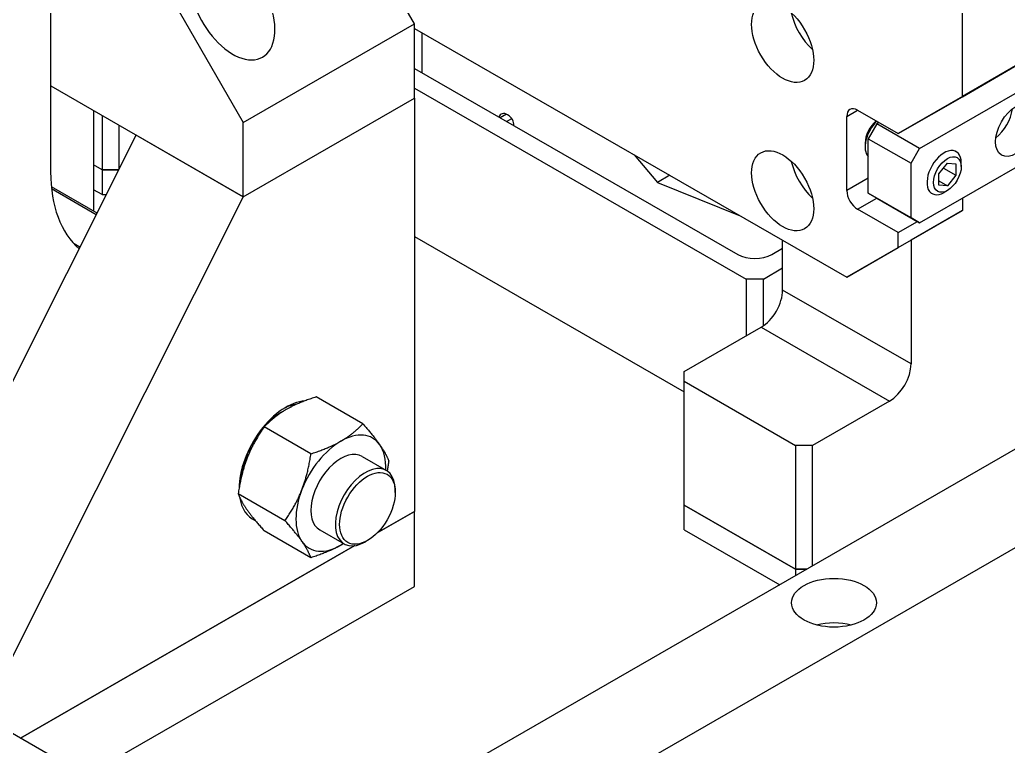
# Model space of a CAD drawing. Header units: millimetres. Extents: x 0 to 7722, y 0 to 5460.
# Drawn here: x 4555.2 to 4718.5, y 3375 to 3495 of the extents above; entities that cross this region are included whole.
import ezdxf

# ---------------------------------------------------------------- set-up
doc = ezdxf.new("R2010")
doc.units = ezdxf.units.MM
doc.header["$LTSCALE"] = 5
doc.layers.get('0').update_dxf_attribs({"linetype": 'CONTINUOUS'})

# ---------------------------------------------------------------- blocks, each defined once
blk = doc.blocks.new('RWFWFWEWEFWEFWEF')
for p, q in [((49.85, -164.36), (49.85, -92.73)), ((109.96, -139.92), (99.35, -121.55)), ((200.46, -151.88), (200.46, -133.9)), ((71.06, -137.83), (81.67, -156.21)), ((81.67, -156.21), (109.96, -139.92)), ((109.96, -152.18), (109.96, -139.92)), ((109.96, -140.64), (181.37, -181.77)), ((111.2, -147.97), (111.2, -141.36)), ((193.39, -160.49), (220.26, -145.02)), ((200.46, -151.93), (211.07, -145.78)), ((211.07, -145.78), (200.46, -151.88)), ((109.96, -147.25), (163.34, -177.99)), ((49.85, -150.14), (81.67, -168.47)), ((109.96, -150.51), (164.76, -182.07)), ((81.67, -168.47), (109.96, -152.18)), ((81.67, -168.47), (109.96, -152.18)), ((109.96, -152.18), (109.96, -220.45)), ((200.46, -151.88), (189.86, -158.04)), ((189.86, -158.04), (200.46, -151.93)), ((56.92, -154.22), (56.92, -170.82)), ((58.34, -155.03), (58.34, -164.02)), ((125.13, -154.82), (124.11, -155.4)), ((181.37, -155.2), (183.15, -154.18)), ((183.14, -154.17), (189.86, -158.04)), ((61.16, -163.92), (61.16, -156.66)), ((81.67, -168.47), (81.67, -156.21)), ((125.17, -156.01), (126.01, -155.53)), ((126.24, -156.63), (126.37, -156.55)), ((181.37, -167.46), (181.37, -155.2)), ((186.32, -156.42), (184.91, -158.87)), ((186.68, -156.21), (186.32, -156.42)), ((193.39, -160.49), (186.32, -156.42)), ((21.57, -242.81), (63.99, -158.29)), ((81.67, -168.47), (63.99, -158.29)), ((193.39, -172.75), (220.26, -157.28)), ((184.39, -159.59), (184.39, -160.22)), ((184.91, -158.87), (191.98, -162.94)), ((184.91, -167.86), (184.91, -158.87)), ((146.23, -161.53), (150.08, -166.1)), ((191.98, -162.94), (193.39, -160.49)), ((199.28, -160.92), (199.44, -161.01)), ((58.34, -164.02), (56.92, -163.21)), ((58.34, -164.02), (56.92, -163.21)), ((191.98, -171.93), (191.98, -162.94)), ((196.58, -164.66), (197.99, -162.9)), ((197.99, -162.9), (199.4, -163.03)), ((199.4, -163.03), (199.4, -164.92)), ((200.28, -163.47), (200.28, -162.85)), ((58.34, -164.02), (61.11, -164.02)), ((58.34, -164.02), (58.34, -168.11)), ((61.11, -164.02), (58.34, -164.02)), ((196.58, -166.55), (196.58, -164.66)), ((197.33, -163.72), (199.4, -164.92)), ((199.4, -164.92), (197.99, -166.68)), ((152.12, -164.92), (150.08, -166.1)), ((150.08, -166.1), (163.73, -171.61)), ((184.91, -165.42), (181.37, -167.46)), ((196.58, -165.86), (197.99, -166.68)), ((197.99, -166.68), (196.58, -166.55)), ((57.53, -171.17), (49.96, -166.81)), ((57.39, -171.43), (50, -167.18)), ((58.34, -168.11), (56.92, -167.3)), ((58.34, -168.11), (59.06, -168.11)), ((191.98, -171.93), (184.91, -167.86)), ((184.91, -167.86), (186.32, -168.68)), ((195.29, -167.85), (195.45, -167.94)), ((198, -167.43), (197.46, -167.74)), ((81.67, -168.47), (39.24, -252.99)), ((183.14, -170.52), (186.33, -168.69)), ((186.32, -168.68), (193.39, -172.75)), ((200.46, -168.68), (200.46, -170.74)), ((189.86, -174.39), (183.14, -170.52)), ((189.86, -176.84), (200.46, -170.74)), ((200.46, -170.74), (191.98, -175.66)), ((189.86, -174.39), (193.05, -172.55)), ((193.39, -172.75), (191.98, -171.93)), ((189.86, -176.84), (189.86, -174.39)), ((54.69, -176.82), (53.73, -176.27)), ((109.96, -175.03), (154.5, -200.69)), ((170.71, -175.63), (170.71, -177.01)), ((170.77, -183.88), (170.77, -175.66)), ((191.98, -175.66), (181.37, -181.77)), ((191.98, -175.66), (191.98, -196.1)), ((266.78, -177), (85.56, -281.36)), ((169, -177.99), (170.77, -176.98)), ((181.37, -181.77), (189.86, -176.84)), ((235.82, -367.89), (-92.98, -178.54)), ((167.58, -182.07), (170.77, -180.23)), ((167.58, -182.07), (164.76, -182.07)), ((164.76, -182.07), (164.76, -191.43)), ((167.58, -189.78), (167.58, -182.07)), ((191.98, -196.1), (170.77, -183.88)), ((154.5, -197.34), (167.23, -190.01)), ((167.23, -190.01), (188.44, -202.22)), ((266.78, -193.29), (99.7, -289.5)), ((154.5, -198.96), (154.5, -197.34)), ((154.5, -198.96), (172.89, -209.55)), ((154.5, -219.4), (154.5, -198.96)), ((101.42, -206), (93.69, -201.55)), ((188.44, -202.22), (175.72, -209.55)), ((92.84, -210.94), (85.12, -206.49)), ((175.72, -209.55), (172.89, -209.55)), ((172.89, -209.55), (172.89, -229.99)), ((175.72, -229.44), (175.72, -209.55)), ((101.29, -211.37), (105.32, -213.69)), ((106.77, -217.31), (106.77, -216.91)), ((88.56, -221.99), (80.83, -217.54)), ((154.5, -219.4), (172.89, -229.99)), ((154.5, -223.49), (154.5, -219.4)), ((172.89, -229.99), (154.5, -219.4)), ((109.96, -220.45), (103.81, -223.98)), ((103.81, -223.98), (109.96, -220.45)), ((109.96, -232.86), (109.96, -220.45)), ((92.84, -228.11), (85.12, -223.66)), ((94.3, -223.5), (98.33, -225.82)), ((154.5, -223.49), (170.28, -232.57)), ((102.19, -225.26), (101.84, -225.47)), ((100.12, -226.11), (44.87, -257.93)), ((44.87, -257.93), (100.12, -226.11)), ((174.76, -229.99), (172.89, -229.99)), ((172.89, -229.99), (172.89, -231.07)), ((172.89, -229.99), (174.76, -229.99)), ((55.64, -264.13), (109.96, -232.86))]:
    blk.add_line(p, q)
for centre, major_axis, ratio, start_param, end_param in [((79.9, -136.82), (-4.95, 8.57), 0.576978, 1.204622, 5.076629), ((177.13, -139.29), (3.62, -6.28), 0.578093, 4.209295, 5.215482), ((125.12, -156.04), (-0.98, 1.15), 0.667426, 3.676455, 6.72832), ((183.14, -156.22), (-1.25, 2.17), 0.578093, 5.499721, 7.070517), ((205.41, -155.22), (2.37, 4.12), 0.578093, 4.098088, 5.32669), ((187.22, -158.59), (-2, -3.47), 0.578093, 4.247948, 6.110975), ((186.68, -158.27), (-1.61, -2.8), 0.578093, 4.12504, 5.495853), ((197.45, -164.48), (2, 3.47), 0.578093, 5.495853, 10.21211), ((177.13, -163.82), (3.62, -6.28), 0.578093, 4.209295, 5.215482), ((71.06, -152.14), (-14.97, -26), 0.578093, 5.495853, 6.175869), ((183.14, -168.48), (1.25, -2.17), 0.578093, 3.928925, 5.499721), ((166.17, -176.36), (4, 0), 0.575862, 3.926991, 5.497787), ((167.23, -185.92), (-2.5, -4.33), 0.578093, 0.783464, 2.354261), ((188.44, -198.13), (2.5, 4.33), 0.578093, 3.925057, 5.495853), ((88.74, -212.22), (5.49, 9.53), 0.578093, 0.371659, 2.353968), ((88.03, -211.82), (-4.74, -8.23), 0.578093, 3.885842, 4.355897), ((88.03, -211.82), (4.99, 8.67), 0.578093, 0.420621, 0.738693), ((88.03, -211.82), (-4.74, -8.23), 0.578093, 4.37958, 5.370973), ((97.79, -217.44), (5.24, 9.1), 0.578093, 6.019452, 7.06665), ((97.79, -217.44), (-5.24, -9.1), 0.578093, 3.925057, 4.972255), ((97.79, -217.44), (5.24, 9.1), 0.578093, 5.442117, 6.019452), ((97.79, -217.44), (3.49, 6.07), 0.578093, 6.280173, 9.42779), ((101.82, -219.76), (3.49, 6.07), 0.578093, 5.495853, 10.21211), ((88.03, -211.82), (4.99, 8.67), 0.578093, 2.4029, 2.437736), ((97.79, -217.44), (-5.24, -9.1), 0.578093, 4.972255, 6.019452), ((88.74, -212.22), (-5.49, -9.53), 0.578093, 5.65803, 6.351817), ((97.79, -217.44), (-5.24, -9.1), 0.578093, 6.019452, 7.06665), ((97.79, -217.44), (5.24, 9.1), 0.578093, 3.925057, 3.982661), ((179.25, -242.91), (-7, 0), 0.575862, 4.291339, 5.133439)]:
    blk.add_ellipse(centre, major_axis=major_axis, ratio=ratio, start_param=start_param, end_param=end_param)
for centre, major_axis, ratio in [((170.77, -142.96), (-3.62, 6.28), 0.578093), ((209.3, -157.46), (2.37, 4.12), 0.578093), ((170.77, -167.48), (-3.62, 6.28), 0.578093), ((197.99, -164.79), (1.61, 2.8), 0.578093), ((102.18, -219.96), (3.24, 5.63), 0.578093), ((179.25, -235.55), (-7, 0), 0.575862)]:
    blk.add_ellipse(centre, major_axis=major_axis, ratio=ratio)
for points, weights in [([(93.69, -201.55), (90.73, -202.49), (88.74, -203.64)], [1, 1.0379548493, 1]), ([(88.74, -203.64), (86.75, -204.78), (85.12, -206.49)], [1, 1.0379548493, 1]), ([(85.12, -206.49), (83.31, -209.07), (82.31, -211.63)], [1, 1.0379548493, 1]), ([(97.79, -208.85), (99.78, -207.71), (101.42, -206)], [1, 1.0379548493, 1]), ([(101.42, -206), (103.23, -208.02), (104.22, -209.44)], [1, 1.0379548493, 1]), ([(92.84, -210.94), (95.8, -210), (97.79, -208.85)], [1, 1.0379548493, 1]), ([(104.22, -209.44), (105.22, -210.86), (105.7, -212.12)], [1, 1.0379548493, 1]), ([(82.31, -211.63), (81.32, -214.2), (80.83, -217.54)], [1, 1.0379548493, 1]), ([(91.36, -216.85), (92.36, -214.28), (92.84, -210.94)], [1, 1.0379548493, 1]), ([(105.7, -212.12), (105.58, -212.97), (105.43, -213.76)], [1, 1.00945259522, 1.01419688264]), ([(88.56, -221.99), (90.37, -219.41), (91.36, -216.85)], [1, 1.0379548493, 1]), ([(80.83, -217.54), (81.32, -218.8), (82.31, -220.22)], [1, 1.0379548493, 1]), ([(82.31, -220.22), (83.31, -221.64), (85.12, -223.66)], [1, 1.0379548493, 1]), ([(91.36, -225.43), (90.37, -224.01), (88.56, -221.99)], [1, 1.0379548493, 1]), ([(92.84, -228.11), (92.36, -226.85), (91.36, -225.43)], [1, 1.0379548493, 1]), ([(97.79, -226.02), (95.8, -227.16), (92.84, -228.11)], [1, 1.0379548493, 1]), ([(98.23, -225.76), (98.01, -225.89), (97.79, -226.02)], [1.00724338452, 1.00405489596, 1])]:
    blk.add_rational_spline(points, weights, degree=2)

msp = doc.modelspace()

# ---------------------------------------------------------------- block references
msp.add_blockref('RWFWFWEWEFWEFWEF', (4510.5, 3634.26))

doc.saveas('drawing.dxf')
